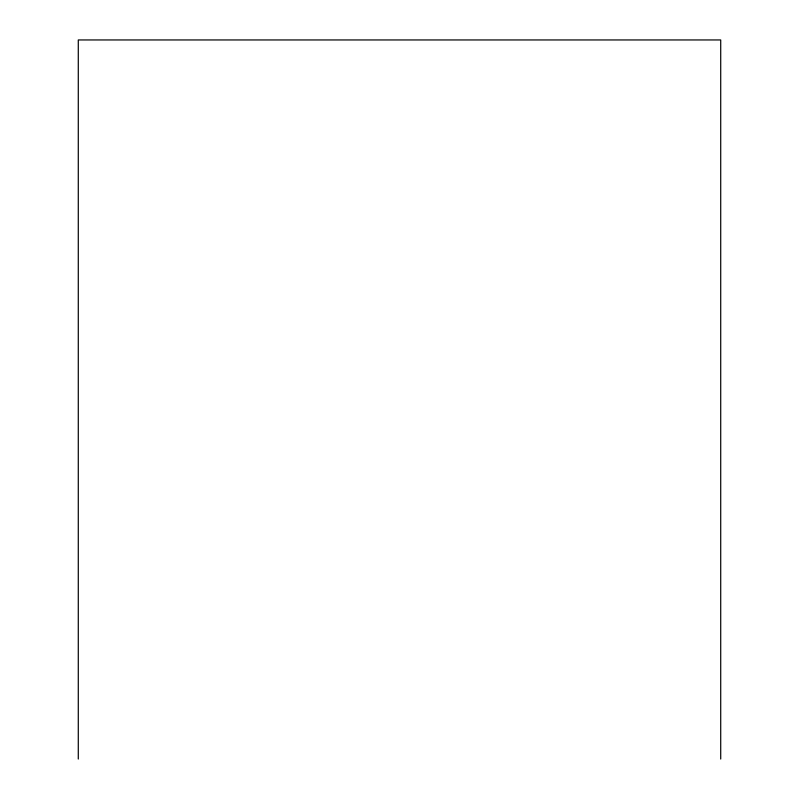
<?xml version="1.0" encoding="UTF-8"?>
<svg xmlns="http://www.w3.org/2000/svg" width="799" height="799" viewBox="0 0 799 799"><rect width="100%" height="100%" fill="white"/><g stroke="black" fill="none" stroke-linecap="round" stroke-linejoin="round"><path stroke-width="1.2" d="M720.718 759.05L720.718 39.95L78.282 39.95L78.282 759.05"/></g></svg>
